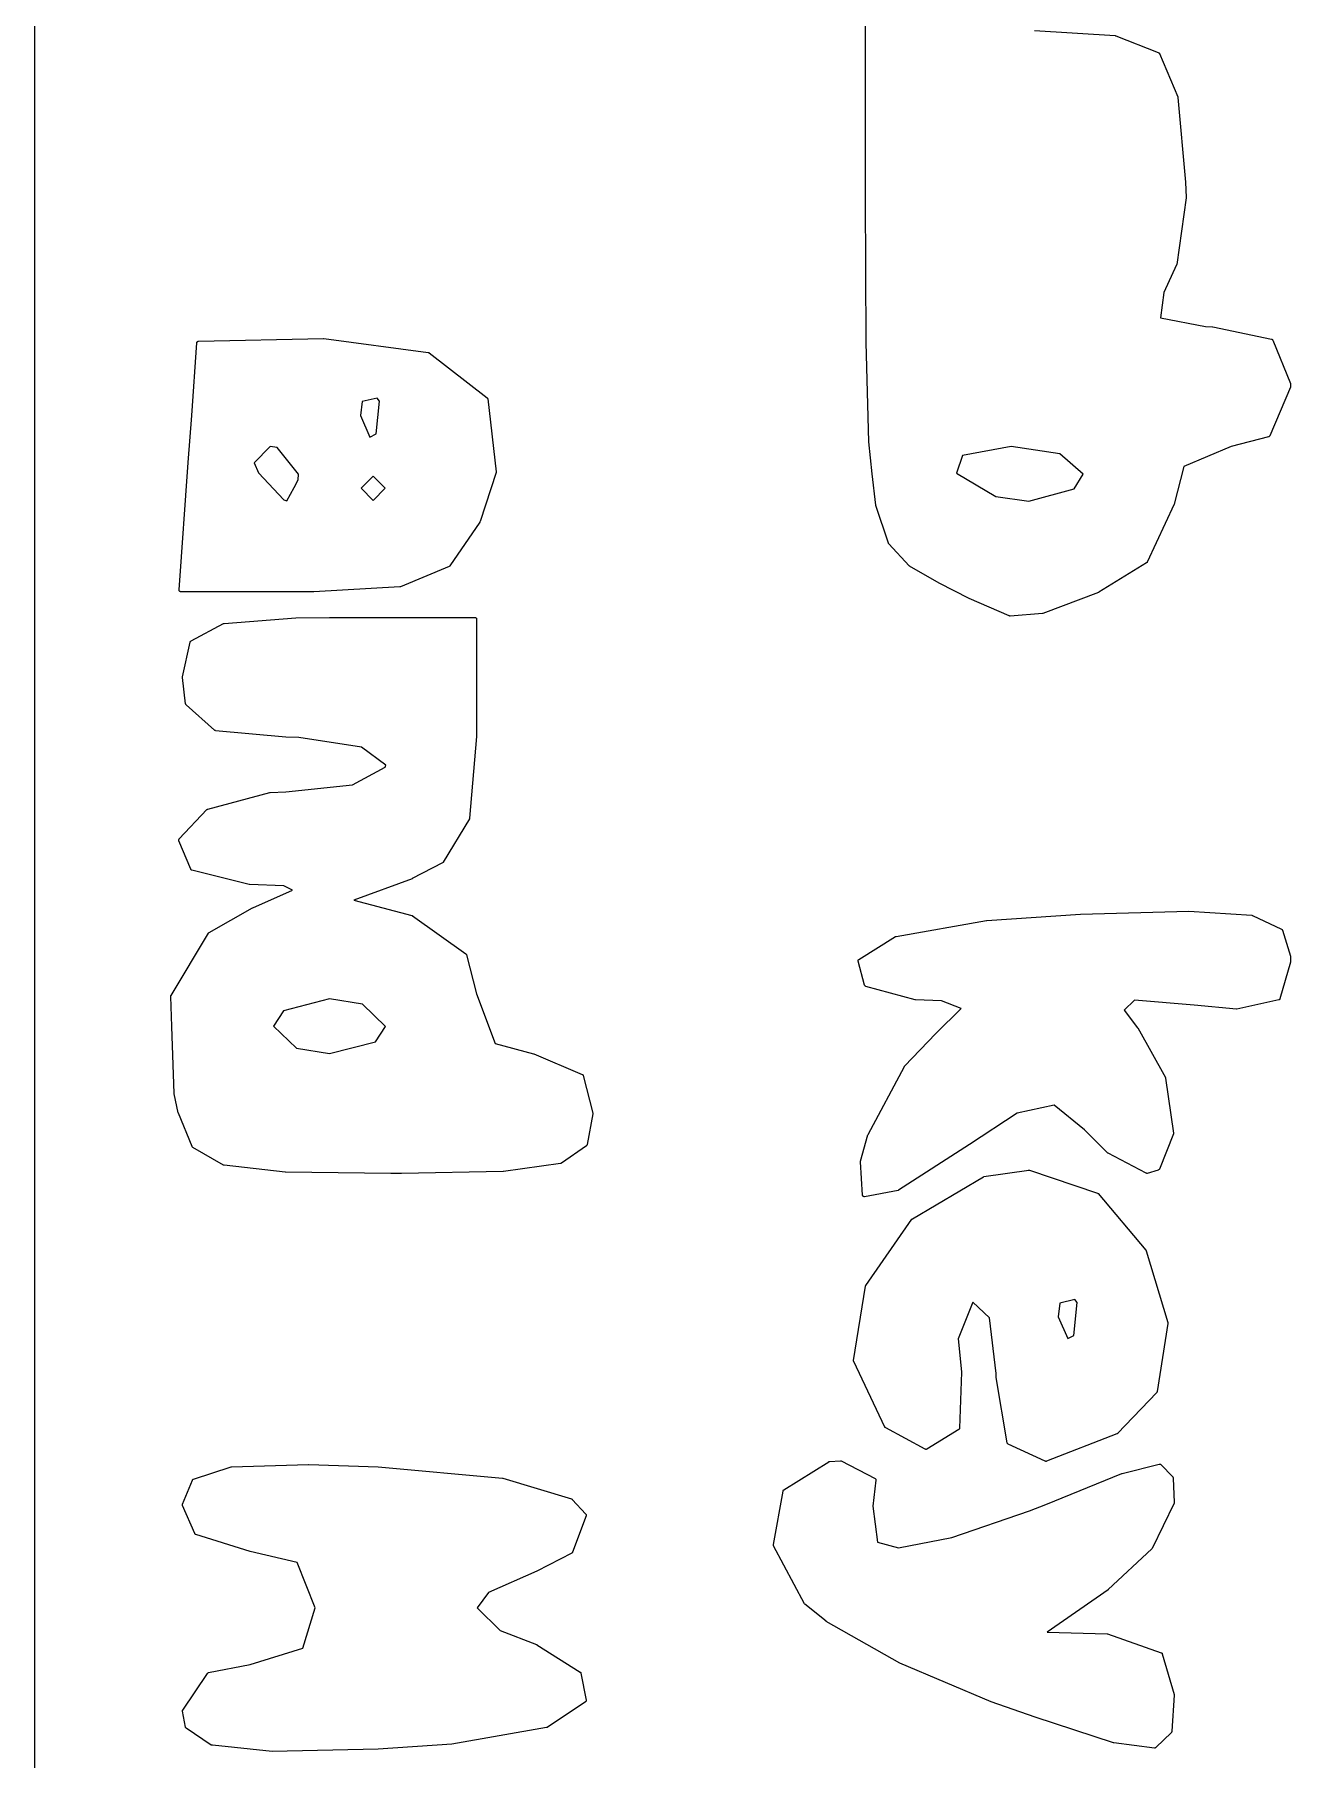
# Model space of a CAD drawing. Extents: x 61 to 195, y -144 to -65.
# Drawn here: x 179.53 to 183.19, y -88.37 to -83.35 of the extents above; entities that cross this region are included whole.
import ezdxf

# ---------------------------------------------------------------- set-up
doc = ezdxf.new("R2010")
doc.units = 0
doc.header["$MEASUREMENT"] = 0
doc.layers.add('BLACK', color=7, linetype='CONTINUOUS')

msp = doc.modelspace()

# ---------------------------------------------------------------- linework, layer by layer
at = {"layer": 'BLACK', "linetype": 'CONTINUOUS'}
for p, q in [((179.531, -70.4954), (179.531, -100.989)), ((181.951, -83.7385), (181.951, -82.6403)), ((182.443, -83.3397), (182.678, -83.3542)), ((182.678, -83.3542), (182.679, -83.3544)), ((182.679, -83.3544), (182.68, -83.3545)), ((182.68, -83.3545), (182.804, -83.4035)), ((182.804, -83.4035), (182.805, -83.4036)), ((182.805, -83.4036), (182.805, -83.4037)), ((182.805, -83.4037), (182.805, -83.4041)), ((182.805, -83.4041), (182.806, -83.4044)), ((182.806, -83.4044), (182.806, -83.4046)), ((182.806, -83.4046), (182.806, -83.4047)), ((182.806, -83.4047), (182.806, -83.4053)), ((182.806, -83.4053), (182.807, -83.4057)), ((182.807, -83.4057), (182.807, -83.406)), ((182.807, -83.406), (182.807, -83.4062)), ((182.807, -83.4062), (182.861, -83.5325)), ((182.861, -83.5325), (182.861, -83.5333)), ((182.861, -83.5333), (182.861, -83.534)), ((182.861, -83.534), (182.883, -83.7807)), ((181.951, -83.8246), (181.951, -83.7385)), ((181.953, -84.2479), (181.951, -83.8246)), ((181.951, -83.8246), (181.951, -83.8246)), ((181.951, -83.8246), (181.951, -83.8246)), ((182.883, -83.7807), (182.883, -83.7807)), ((182.883, -83.7807), (182.883, -83.7808)), ((182.883, -83.7808), (182.885, -83.8254)), ((182.885, -83.8264), (182.858, -84.0206)), ((182.885, -83.8254), (182.885, -83.8259)), ((182.885, -83.8259), (182.885, -83.8264)), ((182.857, -84.022), (182.82, -84.1022)), ((182.858, -84.0206), (182.857, -84.0213)), ((182.857, -84.0213), (182.857, -84.022)), ((182.82, -84.1022), (182.81, -84.1761)), ((182.81, -84.1761), (182.941, -84.2015)), ((182.941, -84.2015), (182.962, -84.2017)), ((182.962, -84.2017), (182.962, -84.2018)), ((182.962, -84.2018), (182.963, -84.2018)), ((182.963, -84.2018), (183.134, -84.2376)), ((179.989, -84.4603), (180.004, -84.2486)), ((180.004, -84.247), (180.005, -84.2468)), ((180.004, -84.2476), (180.004, -84.247)), ((180.004, -84.2482), (180.004, -84.2476)), ((180.004, -84.2484), (180.004, -84.2482)), ((180.004, -84.2486), (180.004, -84.2484)), ((180.005, -84.2455), (180.006, -84.2454)), ((180.005, -84.2461), (180.005, -84.2455)), ((180.005, -84.2466), (180.005, -84.2461)), ((180.005, -84.2468), (180.005, -84.2466)), ((180.006, -84.2449), (180.007, -84.2445)), ((180.006, -84.2452), (180.006, -84.2449)), ((180.006, -84.2454), (180.006, -84.2452)), ((180.007, -84.2443), (180.008, -84.2442)), ((180.007, -84.2444), (180.007, -84.2443)), ((180.007, -84.2445), (180.007, -84.2444)), ((180.008, -84.2442), (180.008, -84.244)), ((180.008, -84.244), (180.009, -84.244)), ((180.009, -84.244), (180.373, -84.2362)), ((180.009, -84.244), (180.009, -84.244)), ((180.373, -84.2362), (180.374, -84.2362)), ((180.373, -84.2362), (180.373, -84.2362)), ((180.374, -84.2362), (180.678, -84.2767)), ((180.678, -84.2767), (180.678, -84.2769)), ((181.953, -84.248), (181.953, -84.2479)), ((181.961, -84.5369), (181.953, -84.248)), ((181.953, -84.248), (181.953, -84.248)), ((183.134, -84.2376), (183.135, -84.2378)), ((183.135, -84.2378), (183.135, -84.2381)), ((183.135, -84.2381), (183.136, -84.2382)), ((183.136, -84.2382), (183.136, -84.2382)), ((183.136, -84.2382), (183.136, -84.2387)), ((183.136, -84.2387), (183.137, -84.2391)), ((183.137, -84.2391), (183.137, -84.2393)), ((183.137, -84.2393), (183.137, -84.2394)), ((183.137, -84.2394), (183.137, -84.24)), ((183.137, -84.24), (183.138, -84.2406)), ((183.138, -84.2406), (183.189, -84.367)), ((180.678, -84.2769), (180.678, -84.2769)), ((180.678, -84.2769), (180.679, -84.2771)), ((180.679, -84.2771), (180.679, -84.2773)), ((180.679, -84.2773), (180.68, -84.2775)), ((180.68, -84.2775), (180.68, -84.2777)), ((180.68, -84.2777), (180.849, -84.4089)), ((183.189, -84.367), (183.189, -84.3671)), ((183.189, -84.3671), (183.189, -84.3671)), ((183.189, -84.3671), (183.189, -84.3679)), ((183.189, -84.3679), (183.189, -84.3687)), ((183.189, -84.3687), (183.189, -84.3687)), ((183.189, -84.3687), (183.189, -84.3688)), ((183.189, -84.3688), (183.189, -84.376)), ((183.189, -84.376), (183.189, -84.3761)), ((183.189, -84.3761), (183.189, -84.3763)), ((183.189, -84.3763), (183.189, -84.377)), ((183.189, -84.377), (183.189, -84.3777)), ((180.485, -84.4199), (180.48, -84.4599)), ((180.529, -84.4098), (180.485, -84.4199)), ((180.526, -84.5139), (180.536, -84.4182)), ((180.536, -84.4182), (180.529, -84.4098)), ((180.849, -84.4089), (180.849, -84.409)), ((180.849, -84.409), (180.849, -84.4092)), ((180.849, -84.4092), (180.85, -84.4097)), ((180.85, -84.4097), (180.85, -84.4102)), ((180.85, -84.4102), (180.85, -84.4104)), ((180.85, -84.4104), (180.85, -84.4106)), ((180.85, -84.4106), (180.85, -84.4112)), ((180.85, -84.4112), (180.851, -84.4118)), ((180.851, -84.4118), (180.851, -84.412)), ((180.851, -84.412), (180.851, -84.4122)), ((180.851, -84.4122), (180.876, -84.6244)), ((183.189, -84.3779), (183.129, -84.5195)), ((183.189, -84.3777), (183.189, -84.3778)), ((183.189, -84.3778), (183.189, -84.3779)), ((179.979, -84.5968), (179.989, -84.4603)), ((180.48, -84.4599), (180.508, -84.5235)), ((180.508, -84.5235), (180.526, -84.5139)), ((183.125, -84.5224), (183.016, -84.5501)), ((183.126, -84.5221), (183.125, -84.5224)), ((183.127, -84.5218), (183.126, -84.522)), ((183.126, -84.522), (183.126, -84.5221)), ((183.128, -84.5209), (183.127, -84.5212)), ((183.127, -84.5212), (183.127, -84.5216)), ((183.127, -84.5216), (183.127, -84.5218)), ((183.129, -84.5195), (183.128, -84.5199)), ((183.128, -84.5199), (183.128, -84.5204)), ((183.128, -84.5204), (183.128, -84.5206)), ((183.128, -84.5206), (183.128, -84.5209)), ((180.217, -84.5506), (180.171, -84.5984)), ((180.238, -84.5533), (180.217, -84.5506)), ((180.3, -84.6316), (180.238, -84.5533)), ((181.961, -84.5371), (181.961, -84.5369)), ((181.961, -84.5373), (181.961, -84.5371)), ((181.971, -84.6305), (181.961, -84.5373)), ((182.234, -84.5766), (182.216, -84.6278)), ((182.375, -84.5504), (182.234, -84.5766)), ((182.517, -84.5716), (182.375, -84.5504)), ((182.585, -84.631), (182.517, -84.5716)), ((183.016, -84.5501), (182.878, -84.6085)), ((179.952, -84.9683), (179.979, -84.5968)), ((180.171, -84.5984), (180.183, -84.6273)), ((180.183, -84.6273), (180.257, -84.7063)), ((180.876, -84.6266), (180.829, -84.7693)), ((180.876, -84.6244), (180.876, -84.6246)), ((180.876, -84.6246), (180.876, -84.6249)), ((180.876, -84.6249), (180.876, -84.6255)), ((180.876, -84.6255), (180.876, -84.6261)), ((180.876, -84.6261), (180.876, -84.6264)), ((180.876, -84.6264), (180.876, -84.6266)), ((182.216, -84.6278), (182.331, -84.6963)), ((182.878, -84.6085), (182.85, -84.718)), ((180.266, -84.7088), (180.287, -84.6699)), ((180.287, -84.6699), (180.299, -84.6478)), ((180.287, -84.6699), (180.287, -84.6699)), ((180.299, -84.6478), (180.3, -84.6316)), ((180.517, -84.6371), (180.482, -84.6723)), ((180.482, -84.6723), (180.517, -84.7076)), ((180.552, -84.6723), (180.517, -84.6371)), ((180.517, -84.7076), (180.552, -84.6723)), ((181.981, -84.7214), (181.971, -84.6305)), ((182.427, -84.7096), (182.559, -84.6739)), ((182.559, -84.6739), (182.585, -84.631)), ((180.257, -84.7063), (180.266, -84.7088)), ((181.981, -84.722), (181.981, -84.7214)), ((181.981, -84.7225), (181.981, -84.722)), ((182.018, -84.8318), (181.981, -84.7225)), ((182.331, -84.6963), (182.427, -84.7096)), ((182.85, -84.7189), (182.772, -84.8875)), ((182.85, -84.718), (182.85, -84.7184)), ((182.85, -84.7184), (182.85, -84.7189)), ((180.828, -84.7705), (180.741, -84.8981)), ((180.829, -84.7693), (180.828, -84.7699)), ((180.828, -84.7699), (180.828, -84.7705)), ((182.018, -84.832), (182.018, -84.8318)), ((182.018, -84.8322), (182.018, -84.832)), ((182.018, -84.8328), (182.018, -84.8322)), ((182.019, -84.8334), (182.018, -84.8328)), ((182.019, -84.8335), (182.019, -84.8334)), ((182.019, -84.8336), (182.019, -84.8335)), ((182.078, -84.898), (182.019, -84.8336)), ((180.739, -84.8999), (180.597, -84.959)), ((180.74, -84.8996), (180.739, -84.8999)), ((180.741, -84.899), (180.74, -84.8992)), ((180.74, -84.8992), (180.74, -84.8994)), ((180.74, -84.8994), (180.74, -84.8996)), ((180.741, -84.8981), (180.741, -84.8986)), ((180.741, -84.8986), (180.741, -84.899)), ((182.079, -84.8984), (182.078, -84.898)), ((182.079, -84.8989), (182.079, -84.8984)), ((182.166, -84.9481), (182.079, -84.8989)), ((182.77, -84.8897), (182.631, -84.975)), ((182.771, -84.889), (182.77, -84.8893)), ((182.77, -84.8893), (182.77, -84.8897)), ((182.772, -84.888), (182.771, -84.8885)), ((182.771, -84.8885), (182.771, -84.8887)), ((182.771, -84.8887), (182.771, -84.889)), ((182.772, -84.8875), (182.772, -84.888)), ((179.952, -84.9689), (179.952, -84.9683)), ((179.952, -84.9695), (179.952, -84.9689)), ((179.952, -84.9698), (179.952, -84.9695)), ((179.952, -84.97), (179.952, -84.9698)), ((179.952, -84.9706), (179.952, -84.97)), ((179.953, -84.9712), (179.952, -84.9706)), ((179.953, -84.9714), (179.953, -84.9712)), ((179.953, -84.9716), (179.953, -84.9714)), ((179.953, -84.972), (179.953, -84.9716)), ((179.954, -84.9725), (179.953, -84.972)), ((179.954, -84.9726), (179.954, -84.9725)), ((179.954, -84.9728), (179.954, -84.9726)), ((179.955, -84.9731), (179.954, -84.9728)), ((179.955, -84.9734), (179.955, -84.9731)), ((179.956, -84.9735), (179.955, -84.9734)), ((179.955, -84.9734), (179.955, -84.9734)), ((179.956, -84.9736), (179.956, -84.9735)), ((179.957, -84.9737), (179.956, -84.9736)), ((180.345, -84.9737), (179.957, -84.9737)), ((180.595, -84.9594), (180.345, -84.9737)), ((180.345, -84.9737), (180.345, -84.9736)), ((180.345, -84.9736), (180.345, -84.9737)), ((180.596, -84.9592), (180.595, -84.9594)), ((180.597, -84.959), (180.596, -84.9592)), ((182.166, -84.9482), (182.166, -84.9481)), ((182.166, -84.9481), (182.166, -84.9481)), ((182.253, -84.9929), (182.166, -84.9482)), ((182.63, -84.9754), (182.468, -85.0364)), ((182.631, -84.975), (182.63, -84.9752)), ((182.63, -84.9752), (182.63, -84.9754)), ((182.253, -84.993), (182.253, -84.9929)), ((182.253, -84.9929), (182.253, -84.9929)), ((182.37, -85.0439), (182.253, -84.993)), ((179.987, -85.1167), (180.081, -85.066)), ((180.081, -85.0659), (180.082, -85.0657)), ((180.081, -85.066), (180.081, -85.0659)), ((180.081, -85.066), (180.081, -85.066)), ((180.082, -85.0657), (180.083, -85.0655)), ((180.083, -85.0655), (180.292, -85.0491)), ((180.083, -85.0655), (180.083, -85.0655)), ((180.083, -85.0655), (180.083, -85.0655)), ((180.292, -85.0491), (180.39, -85.0483)), ((180.292, -85.0491), (180.292, -85.0491)), ((180.292, -85.0491), (180.292, -85.0491)), ((180.39, -85.0483), (180.39, -85.0483)), ((180.39, -85.0483), (180.39, -85.0483)), ((180.39, -85.0483), (180.813, -85.0483)), ((180.813, -85.0483), (180.814, -85.0484)), ((180.814, -85.0484), (180.814, -85.0484)), ((180.814, -85.0484), (180.815, -85.0486)), ((180.815, -85.0486), (180.815, -85.0486)), ((180.815, -85.0486), (180.815, -85.0489)), ((180.815, -85.0489), (180.816, -85.049)), ((180.816, -85.049), (180.816, -85.0493)), ((180.816, -85.0493), (180.817, -85.0495)), ((180.817, -85.0495), (180.817, -85.0498)), ((180.817, -85.0498), (180.817, -85.0501)), ((180.817, -85.0501), (180.817, -85.0505)), ((180.817, -85.0505), (180.818, -85.0508)), ((180.818, -85.0508), (180.818, -85.0512)), ((180.818, -85.0512), (180.818, -85.0516)), ((180.818, -85.0516), (180.818, -85.0521)), ((180.818, -85.0521), (180.818, -85.0525)), ((180.818, -85.0525), (180.818, -85.0529)), ((180.818, -85.0529), (180.818, -85.0533)), ((180.818, -85.0533), (180.818, -85.3947)), ((182.371, -85.044), (182.37, -85.0439)), ((182.371, -85.0442), (182.371, -85.044)), ((182.372, -85.0442), (182.371, -85.0442)), ((182.372, -85.0443), (182.372, -85.0442)), ((182.373, -85.0443), (182.372, -85.0443)), ((182.372, -85.0443), (182.372, -85.0443)), ((182.467, -85.0367), (182.373, -85.0443)), ((182.468, -85.0365), (182.467, -85.0367)), ((182.468, -85.0364), (182.468, -85.0365)), ((179.962, -85.2216), (179.984, -85.12)), ((179.984, -85.1192), (179.985, -85.1188)), ((179.984, -85.1196), (179.984, -85.1192)), ((179.984, -85.12), (179.984, -85.1196)), ((179.985, -85.1178), (179.986, -85.1175)), ((179.985, -85.1181), (179.985, -85.1178)), ((179.985, -85.1184), (179.985, -85.1181)), ((179.985, -85.1188), (179.985, -85.1184)), ((179.986, -85.1169), (179.987, -85.1167)), ((179.986, -85.1171), (179.986, -85.1169)), ((179.986, -85.1175), (179.986, -85.1171)), ((179.962, -85.2224), (179.962, -85.2216)), ((179.962, -85.2233), (179.962, -85.2224)), ((179.971, -85.2997), (179.962, -85.2233)), ((179.971, -85.2998), (179.971, -85.2997)), ((179.972, -85.3006), (179.971, -85.2998)), ((179.971, -85.2998), (179.971, -85.2998)), ((179.972, -85.3014), (179.972, -85.3006)), ((179.972, -85.3015), (179.972, -85.3014)), ((179.972, -85.3014), (179.972, -85.3014)), ((179.972, -85.3021), (179.972, -85.3015)), ((179.973, -85.3028), (179.972, -85.3021)), ((180.055, -85.3768), (179.973, -85.3028)), ((179.973, -85.3028), (179.973, -85.3028)), ((179.973, -85.3028), (179.973, -85.3028)), ((180.056, -85.3772), (180.055, -85.3768)), ((180.057, -85.3776), (180.056, -85.3772)), ((180.057, -85.3777), (180.057, -85.3776)), ((180.057, -85.3776), (180.057, -85.3776)), ((180.058, -85.3778), (180.057, -85.3777)), ((180.058, -85.378), (180.058, -85.3778)), ((180.263, -85.397), (180.058, -85.378)), ((180.301, -85.3977), (180.263, -85.397)), ((180.263, -85.397), (180.263, -85.397)), ((180.263, -85.397), (180.263, -85.397)), ((180.483, -85.4255), (180.301, -85.3977)), ((180.554, -85.4787), (180.483, -85.4255)), ((180.818, -85.3951), (180.798, -85.6329)), ((180.818, -85.3947), (180.818, -85.3949)), ((180.818, -85.3949), (180.818, -85.3951)), ((180.552, -85.4844), (180.554, -85.4787)), ((180.457, -85.5352), (180.552, -85.4844)), ((180.036, -85.6061), (180.216, -85.5581)), ((180.216, -85.5581), (180.217, -85.558)), ((180.217, -85.5579), (180.263, -85.5563)), ((180.217, -85.558), (180.217, -85.5579)), ((180.263, -85.5563), (180.457, -85.5352)), ((179.952, -85.693), (180.033, -85.6075)), ((180.033, -85.6075), (180.034, -85.6072)), ((180.034, -85.6067), (180.035, -85.6065)), ((180.034, -85.6068), (180.034, -85.6067)), ((180.034, -85.6072), (180.034, -85.6068)), ((180.035, -85.6063), (180.036, -85.6061)), ((180.035, -85.6065), (180.035, -85.6063)), ((180.798, -85.6351), (180.721, -85.7608)), ((180.798, -85.6329), (180.798, -85.6332)), ((180.798, -85.6332), (180.798, -85.6334)), ((180.798, -85.6334), (180.798, -85.634)), ((180.798, -85.634), (180.798, -85.6346)), ((180.798, -85.6346), (180.798, -85.6348)), ((180.798, -85.6348), (180.798, -85.6351)), ((179.951, -85.6945), (179.952, -85.694)), ((179.951, -85.6947), (179.951, -85.6945)), ((179.951, -85.695), (179.951, -85.6947)), ((179.951, -85.6956), (179.951, -85.695)), ((179.951, -85.6961), (179.951, -85.6956)), ((179.951, -85.6964), (179.951, -85.6961)), ((179.951, -85.6967), (179.951, -85.6964)), ((179.951, -85.6973), (179.951, -85.6967)), ((179.951, -85.6979), (179.951, -85.6973)), ((179.951, -85.6981), (179.951, -85.6979)), ((179.951, -85.6984), (179.951, -85.6981)), ((179.986, -85.7816), (179.951, -85.6984)), ((179.952, -85.6932), (179.952, -85.693)), ((179.952, -85.6934), (179.952, -85.6932)), ((179.952, -85.694), (179.952, -85.6934)), ((179.986, -85.7821), (179.986, -85.7816)), ((179.987, -85.7826), (179.986, -85.7821)), ((179.987, -85.7828), (179.987, -85.7826)), ((179.987, -85.783), (179.987, -85.7828)), ((179.987, -85.7834), (179.987, -85.783)), ((179.988, -85.7838), (179.987, -85.7834)), ((180.719, -85.7626), (180.631, -85.8087)), ((180.72, -85.7623), (180.719, -85.7626)), ((180.721, -85.7616), (180.72, -85.7618)), ((180.72, -85.7618), (180.72, -85.7621)), ((180.72, -85.7621), (180.72, -85.7623)), ((180.721, -85.7608), (180.721, -85.7612)), ((180.721, -85.7612), (180.721, -85.7616)), ((179.988, -85.7839), (179.988, -85.7838)), ((179.988, -85.7841), (179.988, -85.7839)), ((179.989, -85.7843), (179.988, -85.7841)), ((179.989, -85.7845), (179.989, -85.7843)), ((180.156, -85.8256), (179.989, -85.7845)), ((180.157, -85.8257), (180.156, -85.8256)), ((180.156, -85.8256), (180.156, -85.8256)), ((180.257, -85.8295), (180.157, -85.8257)), ((180.282, -85.8426), (180.257, -85.8295)), ((180.631, -85.809), (180.461, -85.8716)), ((180.631, -85.8087), (180.631, -85.8088)), ((180.631, -85.8088), (180.631, -85.809)), ((180.167, -85.8937), (180.282, -85.8426)), ((180.461, -85.8716), (180.63, -85.9158)), ((180.04, -85.9655), (180.166, -85.8939)), ((180.166, -85.8939), (180.167, -85.8938)), ((180.167, -85.8938), (180.167, -85.8937)), ((180.63, -85.9158), (180.63, -85.9158)), ((180.63, -85.9158), (180.63, -85.9158)), ((180.63, -85.9158), (180.631, -85.9162)), ((180.631, -85.9162), (180.632, -85.9165)), ((180.632, -85.9165), (180.632, -85.9165)), ((180.632, -85.9165), (180.632, -85.9166)), ((180.632, -85.9166), (180.787, -86.0281)), ((182.041, -85.9769), (182.304, -85.9311)), ((182.304, -85.9311), (182.305, -85.931)), ((182.304, -85.9311), (182.304, -85.9311)), ((182.305, -85.931), (182.577, -85.9125)), ((182.577, -85.9125), (182.893, -85.9039)), ((182.577, -85.9125), (182.577, -85.9125)), ((182.577, -85.9125), (182.577, -85.9125)), ((182.893, -85.9039), (182.893, -85.9039)), ((182.893, -85.9039), (183.076, -85.9156)), ((182.893, -85.9039), (182.893, -85.9039)), ((183.076, -85.9156), (183.076, -85.9156)), ((183.076, -85.9156), (183.076, -85.9156)), ((183.076, -85.9156), (183.077, -85.9158)), ((183.077, -85.9158), (183.078, -85.916)), ((183.078, -85.916), (183.078, -85.916)), ((183.078, -85.916), (183.078, -85.9161)), ((183.078, -85.9161), (183.163, -85.956)), ((179.929, -86.1487), (180.038, -85.9673)), ((180.038, -85.9669), (180.039, -85.9666)), ((180.038, -85.9673), (180.038, -85.9669)), ((180.039, -85.966), (180.04, -85.9658)), ((180.039, -85.9663), (180.039, -85.966)), ((180.039, -85.9666), (180.039, -85.9663)), ((180.04, -85.9658), (180.04, -85.9655)), ((181.932, -86.0439), (182.039, -85.9776)), ((182.039, -85.9776), (182.04, -85.9775)), ((182.039, -85.9776), (182.039, -85.9776)), ((182.04, -85.9772), (182.041, -85.9769)), ((182.04, -85.9775), (182.04, -85.9772)), ((182.041, -85.9769), (182.041, -85.9769)), ((182.041, -85.9769), (182.041, -85.9769)), ((183.163, -85.956), (183.163, -85.9562)), ((183.163, -85.9562), (183.164, -85.9563)), ((183.164, -85.9563), (183.164, -85.9567)), ((183.164, -85.9567), (183.164, -85.957)), ((183.164, -85.957), (183.165, -85.9572)), ((183.165, -85.9572), (183.165, -85.9575)), ((183.165, -85.9575), (183.165, -85.958)), ((183.165, -85.958), (183.165, -85.9584)), ((183.165, -85.9584), (183.166, -85.9587)), ((183.166, -85.9587), (183.166, -85.959)), ((183.166, -85.959), (183.189, -86.0349)), ((180.787, -86.0281), (180.789, -86.0293)), ((180.789, -86.0293), (180.789, -86.0293)), ((180.789, -86.0293), (180.789, -86.0293)), ((180.789, -86.0293), (180.789, -86.0303)), ((180.789, -86.0303), (180.789, -86.0309)), ((180.789, -86.0309), (180.789, -86.0309)), ((180.789, -86.0309), (180.789, -86.0309)), ((180.789, -86.0309), (180.818, -86.1446)), ((181.93, -86.046), (181.931, -86.0456)), ((181.93, -86.0463), (181.93, -86.046)), ((181.93, -86.0466), (181.93, -86.0463)), ((181.93, -86.0472), (181.93, -86.0466)), ((181.93, -86.0477), (181.93, -86.0472)), ((181.93, -86.048), (181.93, -86.0477)), ((181.93, -86.0483), (181.93, -86.048)), ((181.93, -86.0489), (181.93, -86.0483)), ((181.93, -86.0494), (181.93, -86.0489)), ((181.948, -86.1191), (181.93, -86.0494)), ((181.931, -86.0446), (181.932, -86.0443)), ((181.931, -86.0449), (181.931, -86.0446)), ((181.931, -86.0451), (181.931, -86.0449)), ((181.931, -86.0456), (181.931, -86.0451)), ((181.932, -86.0443), (181.932, -86.0439)), ((183.189, -86.0523), (183.158, -86.1585)), ((183.189, -86.0349), (183.189, -86.0356)), ((183.189, -86.0356), (183.189, -86.0363)), ((183.189, -86.0363), (183.189, -86.0509)), ((183.189, -86.0509), (183.189, -86.0516)), ((183.189, -86.0516), (183.189, -86.0523)), ((181.948, -86.1192), (181.948, -86.1191)), ((181.949, -86.12), (181.948, -86.1192)), ((181.948, -86.1192), (181.948, -86.1192)), ((181.949, -86.1207), (181.949, -86.12)), ((181.95, -86.1213), (181.949, -86.1207)), ((181.949, -86.1207), (181.949, -86.1207)), ((181.949, -86.1207), (181.949, -86.1207)), ((181.95, -86.122), (181.95, -86.1213)), ((181.951, -86.1223), (181.95, -86.122)), ((181.95, -86.122), (181.95, -86.122)), ((181.95, -86.122), (181.95, -86.122)), ((181.952, -86.1227), (181.951, -86.1223)), ((182.096, -86.1615), (181.952, -86.1227)), ((181.952, -86.1227), (181.952, -86.1227)), ((181.952, -86.1227), (181.952, -86.1227)), ((179.928, -86.1493), (179.929, -86.1487)), ((179.928, -86.1498), (179.928, -86.1493)), ((179.928, -86.1501), (179.928, -86.1498)), ((179.928, -86.1504), (179.928, -86.1501)), ((179.928, -86.1509), (179.928, -86.1504)), ((179.928, -86.1515), (179.928, -86.1509)), ((179.931, -86.2388), (179.928, -86.1515)), ((180.39, -86.1591), (180.256, -86.1938)), ((180.486, -86.1746), (180.39, -86.1591)), ((180.553, -86.2394), (180.486, -86.1746)), ((180.818, -86.1446), (180.873, -86.2887)), ((182.097, -86.1616), (182.096, -86.1615)), ((182.097, -86.1617), (182.097, -86.1616)), ((182.173, -86.1643), (182.097, -86.1617)), ((182.23, -86.1873), (182.173, -86.1643)), ((182.735, -86.1628), (182.705, -86.1922)), ((182.908, -86.1768), (182.735, -86.1628)), ((183.032, -86.1888), (182.908, -86.1768)), ((183.155, -86.1621), (183.033, -86.1888)), ((183.156, -86.1617), (183.155, -86.162)), ((183.155, -86.162), (183.155, -86.162)), ((183.155, -86.162), (183.155, -86.1621)), ((183.157, -86.1608), (183.156, -86.1613)), ((183.156, -86.1613), (183.156, -86.1613)), ((183.156, -86.1613), (183.156, -86.1614)), ((183.156, -86.1614), (183.156, -86.1617)), ((183.158, -86.1602), (183.157, -86.1608)), ((183.158, -86.1585), (183.158, -86.1586)), ((183.158, -86.1586), (183.158, -86.1587)), ((183.158, -86.1587), (183.158, -86.1594)), ((183.158, -86.1594), (183.158, -86.1601)), ((183.158, -86.1601), (183.158, -86.1602)), ((183.158, -86.1602), (183.158, -86.1602)), ((180.256, -86.1938), (180.227, -86.2379)), ((182.156, -86.2593), (182.23, -86.1873)), ((182.705, -86.1922), (182.743, -86.2427)), ((183.033, -86.1888), (183.032, -86.1888)), ((183.032, -86.1888), (183.032, -86.1888)), ((179.938, -86.4347), (179.931, -86.2388)), ((179.931, -86.2388), (179.931, -86.2388)), ((180.227, -86.2379), (180.294, -86.3028)), ((180.39, -86.3182), (180.524, -86.2835)), ((180.524, -86.2835), (180.553, -86.2394)), ((182.065, -86.355), (182.156, -86.2594)), ((182.156, -86.2594), (182.156, -86.2593)), ((182.156, -86.2593), (182.156, -86.2593)), ((182.743, -86.2427), (182.744, -86.243)), ((182.744, -86.243), (182.744, -86.2433)), ((182.744, -86.2433), (182.825, -86.3882)), ((180.294, -86.3028), (180.39, -86.3182)), ((180.873, -86.2887), (180.984, -86.3185)), ((180.984, -86.3185), (180.984, -86.3187)), ((180.984, -86.3187), (180.985, -86.3187)), ((180.985, -86.3187), (181.126, -86.3786)), ((181.126, -86.3786), (181.127, -86.3789)), ((181.127, -86.3789), (181.127, -86.3791)), ((181.127, -86.3791), (181.127, -86.3794)), ((181.127, -86.3794), (181.128, -86.3795)), ((181.128, -86.3795), (181.128, -86.38)), ((181.128, -86.38), (181.128, -86.3804)), ((181.128, -86.3804), (181.128, -86.3807)), ((181.128, -86.3807), (181.129, -86.3809)), ((181.129, -86.3809), (181.129, -86.3815)), ((181.129, -86.3815), (181.129, -86.382)), ((181.129, -86.382), (181.157, -86.4914)), ((181.959, -86.5541), (182.065, -86.356)), ((182.065, -86.3555), (182.065, -86.355)), ((182.065, -86.356), (182.065, -86.3555)), ((179.938, -86.4351), (179.938, -86.4347)), ((179.938, -86.4355), (179.938, -86.4351)), ((179.949, -86.4906), (179.938, -86.4355)), ((182.825, -86.3882), (182.825, -86.3883)), ((182.825, -86.3883), (182.825, -86.3883)), ((182.825, -86.3883), (182.825, -86.3891)), ((182.825, -86.3891), (182.825, -86.3899)), ((182.825, -86.3899), (182.825, -86.3899)), ((182.825, -86.3899), (182.825, -86.39)), ((182.825, -86.39), (182.848, -86.5494)), ((182.501, -86.4684), (182.393, -86.4919)), ((182.589, -86.5397), (182.501, -86.4684)), ((179.95, -86.491), (179.949, -86.4906)), ((179.95, -86.4914), (179.95, -86.491)), ((179.99, -86.5888), (179.95, -86.4914)), ((181.157, -86.4936), (181.141, -86.5831)), ((181.157, -86.4914), (181.157, -86.4916)), ((181.157, -86.4916), (181.157, -86.4918)), ((181.157, -86.4918), (181.157, -86.4925)), ((181.157, -86.4925), (181.157, -86.4932)), ((181.157, -86.4932), (181.157, -86.4934)), ((181.157, -86.4934), (181.157, -86.4936)), ((182.393, -86.4919), (182.254, -86.5825)), ((181.139, -86.5863), (181.066, -86.6374)), ((181.14, -86.5851), (181.139, -86.5856)), ((181.139, -86.5856), (181.139, -86.5861)), ((181.139, -86.5861), (181.139, -86.5862)), ((181.139, -86.5862), (181.139, -86.5863)), ((181.141, -86.5836), (181.14, -86.5841)), ((181.14, -86.5841), (181.14, -86.5848)), ((181.14, -86.5848), (181.14, -86.5849)), ((181.14, -86.5849), (181.14, -86.5851)), ((181.141, -86.5831), (181.141, -86.5833)), ((181.141, -86.5833), (181.141, -86.5836)), ((181.937, -86.6313), (181.958, -86.5551)), ((181.958, -86.5547), (181.959, -86.5541)), ((181.958, -86.5551), (181.958, -86.5547)), ((182.254, -86.5826), (182.047, -86.7156)), ((182.254, -86.5825), (182.254, -86.5825)), ((182.254, -86.5825), (182.254, -86.5826)), ((182.657, -86.6076), (182.589, -86.5397)), ((182.848, -86.552), (182.807, -86.6546)), ((182.848, -86.5494), (182.848, -86.5499)), ((182.848, -86.5499), (182.848, -86.5503)), ((182.848, -86.5503), (182.848, -86.5507)), ((182.848, -86.5507), (182.848, -86.5512)), ((182.848, -86.5512), (182.848, -86.5516)), ((182.848, -86.5516), (182.848, -86.552)), ((179.99, -86.5894), (179.99, -86.5888)), ((179.991, -86.5901), (179.99, -86.5894)), ((179.991, -86.5902), (179.991, -86.5901)), ((179.991, -86.5901), (179.991, -86.5901)), ((179.991, -86.5907), (179.991, -86.5902)), ((179.992, -86.5912), (179.991, -86.5907)), ((180.081, -86.6426), (179.992, -86.5912)), ((181.937, -86.632), (181.937, -86.6313)), ((181.937, -86.6329), (181.937, -86.632)), ((181.942, -86.7302), (181.937, -86.6329)), ((182.658, -86.6081), (182.657, -86.6076)), ((182.658, -86.6085), (182.658, -86.6081)), ((182.769, -86.6664), (182.658, -86.6085)), ((180.081, -86.6427), (180.081, -86.6426)), ((180.081, -86.6428), (180.081, -86.6427)), ((180.082, -86.643), (180.081, -86.6428)), ((180.083, -86.6432), (180.082, -86.643)), ((180.083, -86.6433), (180.083, -86.6432)), ((180.083, -86.6432), (180.083, -86.6432)), ((180.261, -86.6635), (180.083, -86.6433)), ((180.262, -86.6635), (180.261, -86.6635)), ((180.261, -86.6635), (180.261, -86.6635)), ((180.569, -86.667), (180.262, -86.6635)), ((180.6, -86.667), (180.569, -86.667)), ((180.569, -86.667), (180.569, -86.667)), ((180.569, -86.667), (180.569, -86.667)), ((180.896, -86.6613), (180.6, -86.667)), ((180.6, -86.667), (180.6, -86.667)), ((180.6, -86.667), (180.6, -86.667)), ((180.897, -86.6612), (180.896, -86.6613)), ((181.063, -86.6382), (180.897, -86.6613)), ((180.897, -86.6613), (180.897, -86.6612)), ((181.064, -86.6381), (181.063, -86.6382)), ((181.065, -86.6379), (181.064, -86.6381)), ((181.064, -86.6381), (181.064, -86.6381)), ((181.066, -86.6374), (181.065, -86.6375)), ((181.065, -86.6375), (181.065, -86.6377)), ((181.065, -86.6377), (181.065, -86.6379)), ((182.088, -86.7989), (182.295, -86.677)), ((182.295, -86.6769), (182.296, -86.6767)), ((182.295, -86.677), (182.295, -86.6769)), ((182.295, -86.677), (182.295, -86.677)), ((182.296, -86.6764), (182.427, -86.6571)), ((182.296, -86.6767), (182.296, -86.6764)), ((182.296, -86.6764), (182.296, -86.6764)), ((182.296, -86.6764), (182.296, -86.6764)), ((182.427, -86.6571), (182.428, -86.657)), ((182.427, -86.6571), (182.427, -86.6571)), ((182.428, -86.657), (182.428, -86.6571)), ((182.428, -86.6571), (182.429, -86.6571)), ((182.429, -86.6571), (182.429, -86.6572)), ((182.429, -86.6572), (182.429, -86.6573)), ((182.429, -86.6573), (182.627, -86.7243)), ((182.769, -86.6665), (182.769, -86.6664)), ((182.769, -86.6666), (182.769, -86.6665)), ((182.77, -86.6667), (182.769, -86.6666)), ((182.77, -86.667), (182.77, -86.6667)), ((182.771, -86.6669), (182.77, -86.667)), ((182.772, -86.6669), (182.771, -86.6669)), ((182.771, -86.6669), (182.771, -86.667)), ((182.771, -86.667), (182.771, -86.6669)), ((182.804, -86.6575), (182.772, -86.6668)), ((182.772, -86.6668), (182.772, -86.6668)), ((182.772, -86.6668), (182.772, -86.6669)), ((182.805, -86.6569), (182.804, -86.6571)), ((182.804, -86.6571), (182.804, -86.6573)), ((182.804, -86.6573), (182.804, -86.6575)), ((182.806, -86.6561), (182.805, -86.6564)), ((182.805, -86.6564), (182.805, -86.6567)), ((182.805, -86.6567), (182.805, -86.6569)), ((182.807, -86.6546), (182.806, -86.655)), ((182.806, -86.655), (182.806, -86.6555)), ((182.806, -86.6555), (182.806, -86.6558)), ((182.806, -86.6558), (182.806, -86.6561)), ((181.942, -86.7309), (181.942, -86.7302)), ((181.943, -86.7317), (181.942, -86.7309)), ((181.943, -86.7318), (181.943, -86.7317)), ((181.943, -86.7319), (181.943, -86.7318)), ((181.943, -86.7325), (181.943, -86.7319)), ((181.943, -86.7332), (181.943, -86.7325)), ((181.944, -86.7332), (181.943, -86.7332)), ((181.944, -86.7333), (181.944, -86.7332)), ((181.944, -86.7338), (181.944, -86.7333)), ((181.945, -86.7343), (181.944, -86.7338)), ((181.945, -86.7344), (181.945, -86.7343)), ((181.945, -86.7343), (181.945, -86.7343)), ((181.946, -86.7346), (181.945, -86.7344)), ((181.946, -86.7348), (181.946, -86.7346)), ((181.947, -86.7348), (181.946, -86.7348)), ((181.948, -86.7348), (181.947, -86.7348)), ((181.947, -86.7348), (181.947, -86.7349)), ((181.947, -86.7349), (181.947, -86.7348)), ((182.046, -86.7163), (181.948, -86.7348)), ((182.047, -86.7159), (182.046, -86.7163)), ((182.046, -86.7163), (182.046, -86.7163)), ((182.046, -86.7163), (182.046, -86.7163)), ((182.047, -86.7156), (182.047, -86.7156)), ((182.047, -86.7156), (182.047, -86.7157)), ((182.047, -86.7157), (182.047, -86.7159)), ((182.627, -86.7243), (182.627, -86.7245)), ((182.627, -86.7245), (182.628, -86.7247)), ((182.628, -86.7247), (182.628, -86.725)), ((182.628, -86.725), (182.628, -86.7252)), ((182.628, -86.7252), (182.629, -86.7255)), ((182.629, -86.7255), (182.629, -86.7258)), ((182.629, -86.7258), (182.768, -86.8908)), ((181.952, -86.9933), (182.086, -86.8003)), ((182.086, -86.8002), (182.087, -86.8)), ((182.086, -86.8003), (182.086, -86.8002)), ((182.087, -86.7996), (182.088, -86.7991)), ((182.087, -86.8), (182.087, -86.7996)), ((182.088, -86.799), (182.088, -86.7989)), ((182.088, -86.7991), (182.088, -86.799)), ((182.768, -86.8908), (182.768, -86.891)), ((182.768, -86.891), (182.768, -86.8911)), ((182.768, -86.8911), (182.769, -86.8917)), ((182.769, -86.8917), (182.769, -86.8923)), ((182.769, -86.8923), (182.769, -86.8925)), ((182.769, -86.8925), (182.769, -86.8926)), ((182.769, -86.8926), (182.832, -87.1013)), ((181.916, -87.2115), (181.951, -86.9953)), ((181.951, -86.9948), (181.952, -86.9943)), ((181.951, -86.9951), (181.951, -86.9948)), ((181.951, -86.9953), (181.951, -86.9951)), ((181.952, -86.9935), (181.952, -86.9933)), ((181.952, -86.9937), (181.952, -86.9935)), ((181.952, -86.9943), (181.952, -86.9937)), ((182.561, -87.0345), (182.517, -87.0446)), ((182.568, -87.0429), (182.561, -87.0345)), ((182.264, -87.042), (182.221, -87.1488)), ((182.312, -87.0873), (182.264, -87.042)), ((182.332, -87.25), (182.312, -87.0873)), ((182.517, -87.0446), (182.512, -87.0846)), ((182.512, -87.0846), (182.54, -87.1481)), ((182.558, -87.1386), (182.568, -87.0429)), ((182.54, -87.1481), (182.558, -87.1386)), ((182.832, -87.1036), (182.801, -87.3018)), ((182.832, -87.1013), (182.832, -87.1016)), ((182.832, -87.1016), (182.832, -87.1018)), ((182.832, -87.1018), (182.832, -87.1024)), ((182.832, -87.1024), (182.832, -87.1031)), ((182.832, -87.1031), (182.832, -87.1033)), ((182.832, -87.1033), (182.832, -87.1036)), ((182.221, -87.1488), (182.231, -87.2447)), ((181.916, -87.2121), (181.916, -87.2115)), ((181.916, -87.2127), (181.916, -87.2121)), ((181.916, -87.213), (181.916, -87.2127)), ((181.916, -87.2132), (181.916, -87.213)), ((181.916, -87.2138), (181.916, -87.2132)), ((181.917, -87.2144), (181.916, -87.2138)), ((182.008, -87.4058), (181.917, -87.2144)), ((182.231, -87.2454), (182.225, -87.4086)), ((182.231, -87.2447), (182.231, -87.245)), ((182.231, -87.245), (182.231, -87.2454)), ((182.332, -87.2601), (182.332, -87.25)), ((182.332, -87.2605), (182.332, -87.2601)), ((182.332, -87.2609), (182.332, -87.2605)), ((182.364, -87.4516), (182.332, -87.2609)), ((182.8, -87.3045), (182.685, -87.4245)), ((182.801, -87.3034), (182.8, -87.3039)), ((182.8, -87.3039), (182.8, -87.3045)), ((182.801, -87.3018), (182.801, -87.3024)), ((182.801, -87.3024), (182.801, -87.303)), ((182.801, -87.303), (182.801, -87.3032)), ((182.801, -87.3032), (182.801, -87.3034)), ((182.008, -87.4064), (182.008, -87.4058)), ((182.008, -87.407), (182.008, -87.4064)), ((182.009, -87.4071), (182.008, -87.407)), ((182.009, -87.4072), (182.009, -87.4071)), ((182.009, -87.4077), (182.009, -87.4072)), ((182.01, -87.4081), (182.009, -87.4077)), ((182.125, -87.4699), (182.01, -87.4081)), ((182.223, -87.4127), (182.13, -87.4698)), ((182.224, -87.4118), (182.223, -87.4122)), ((182.223, -87.4122), (182.223, -87.4127)), ((182.225, -87.4109), (182.224, -87.4116)), ((182.224, -87.4116), (182.224, -87.4117)), ((182.224, -87.4117), (182.224, -87.4118)), ((182.225, -87.4086), (182.225, -87.4093)), ((182.225, -87.4093), (182.225, -87.41)), ((182.225, -87.41), (182.225, -87.4102)), ((182.225, -87.4102), (182.225, -87.4103)), ((182.225, -87.4103), (182.225, -87.4109)), ((182.683, -87.4257), (182.478, -87.5052)), ((182.684, -87.4256), (182.683, -87.4257)), ((182.685, -87.4248), (182.684, -87.4251)), ((182.684, -87.4251), (182.684, -87.4255)), ((182.684, -87.4255), (182.684, -87.4256)), ((182.685, -87.4245), (182.685, -87.4246)), ((182.685, -87.4246), (182.685, -87.4248)), ((182.126, -87.4702), (182.125, -87.4699)), ((182.125, -87.4699), (182.125, -87.4699)), ((182.125, -87.4699), (182.125, -87.4699)), ((182.125, -87.4699), (182.125, -87.4699)), ((182.127, -87.4705), (182.126, -87.4702)), ((182.128, -87.4705), (182.127, -87.4705)), ((182.127, -87.4705), (182.127, -87.4705)), ((182.127, -87.4705), (182.127, -87.4705)), ((182.129, -87.4701), (182.128, -87.4704)), ((182.128, -87.4704), (182.128, -87.4704)), ((182.128, -87.4704), (182.128, -87.4704)), ((182.128, -87.4704), (182.128, -87.4705)), ((182.13, -87.4698), (182.129, -87.4701)), ((182.364, -87.4522), (182.364, -87.4516)), ((182.365, -87.4529), (182.364, -87.4522)), ((182.365, -87.4531), (182.365, -87.4529)), ((182.365, -87.4532), (182.365, -87.4531)), ((182.365, -87.4538), (182.365, -87.4532)), ((182.366, -87.4543), (182.365, -87.4538)), ((182.366, -87.4544), (182.366, -87.4543)), ((182.366, -87.4546), (182.366, -87.4544)), ((182.367, -87.4549), (182.366, -87.4546)), ((182.367, -87.4553), (182.367, -87.4549)), ((182.474, -87.5051), (182.367, -87.4553)), ((179.994, -87.5569), (180.104, -87.5215)), ((180.104, -87.5215), (180.105, -87.5214)), ((180.105, -87.5212), (180.329, -87.5142)), ((180.105, -87.5214), (180.105, -87.5212)), ((180.329, -87.5142), (180.33, -87.5142)), ((180.33, -87.5142), (180.33, -87.5142)), ((180.33, -87.5142), (180.532, -87.521)), ((180.532, -87.521), (180.532, -87.521)), ((180.532, -87.521), (180.532, -87.521)), ((180.532, -87.521), (180.894, -87.5543)), ((181.713, -87.5883), (181.844, -87.5065)), ((181.844, -87.5062), (181.845, -87.5061)), ((181.844, -87.5064), (181.844, -87.5062)), ((181.844, -87.5065), (181.844, -87.5064)), ((181.845, -87.5061), (181.845, -87.5059)), ((181.845, -87.5059), (181.846, -87.5059)), ((181.846, -87.5058), (181.878, -87.5037)), ((181.846, -87.5059), (181.846, -87.5058)), ((181.878, -87.5037), (181.878, -87.5037)), ((181.878, -87.5037), (181.879, -87.5037)), ((181.879, -87.5037), (181.879, -87.5038)), ((181.879, -87.5038), (181.879, -87.5039)), ((181.879, -87.5039), (181.88, -87.5041)), ((181.88, -87.5041), (181.88, -87.5042)), ((181.88, -87.5042), (181.979, -87.5551)), ((182.474, -87.5052), (182.474, -87.5051)), ((182.475, -87.5053), (182.474, -87.5052)), ((182.475, -87.5054), (182.475, -87.5053)), ((182.476, -87.5056), (182.475, -87.5054)), ((182.477, -87.5055), (182.476, -87.5056)), ((182.476, -87.5056), (182.476, -87.5055)), ((182.476, -87.5055), (182.476, -87.5056)), ((182.476, -87.631), (182.698, -87.5406)), ((182.478, -87.5053), (182.477, -87.5054)), ((182.477, -87.5054), (182.477, -87.5055)), ((182.478, -87.5052), (182.478, -87.5053)), ((182.698, -87.5405), (182.699, -87.5403)), ((182.698, -87.5406), (182.698, -87.5405)), ((182.699, -87.5403), (182.806, -87.5136)), ((182.806, -87.5136), (182.807, -87.5136)), ((182.807, -87.5136), (182.808, -87.5135)), ((182.808, -87.5135), (182.808, -87.5135)), ((182.808, -87.5135), (182.808, -87.5135)), ((182.808, -87.5135), (182.81, -87.514)), ((182.81, -87.514), (182.81, -87.514)), ((182.81, -87.514), (182.811, -87.5145)), ((182.811, -87.5145), (182.811, -87.515)), ((182.811, -87.515), (182.846, -87.5509)), ((179.962, -87.6299), (179.991, -87.5597)), ((179.991, -87.559), (179.992, -87.5586)), ((179.991, -87.5594), (179.991, -87.559)), ((179.991, -87.5597), (179.991, -87.5594)), ((179.992, -87.558), (179.993, -87.5577)), ((179.992, -87.5583), (179.992, -87.558)), ((179.992, -87.5586), (179.992, -87.5583)), ((179.993, -87.5572), (179.994, -87.5571)), ((179.993, -87.5575), (179.993, -87.5572)), ((179.993, -87.5577), (179.993, -87.5575)), ((179.994, -87.5571), (179.994, -87.5569)), ((180.894, -87.5543), (180.895, -87.5544)), ((180.895, -87.5544), (180.895, -87.5545)), ((180.895, -87.5545), (181.095, -87.6147)), ((181.711, -87.5898), (181.712, -87.5895)), ((181.711, -87.59), (181.711, -87.5898)), ((181.711, -87.5905), (181.711, -87.59)), ((181.711, -87.591), (181.711, -87.5905)), ((181.711, -87.5913), (181.711, -87.591)), ((181.711, -87.5917), (181.711, -87.5913)), ((181.712, -87.5887), (181.713, -87.5885)), ((181.712, -87.5891), (181.712, -87.5887)), ((181.712, -87.5895), (181.712, -87.5891)), ((181.713, -87.5885), (181.713, -87.5883)), ((181.981, -87.5601), (181.973, -87.6356)), ((181.979, -87.5551), (181.979, -87.5554)), ((181.979, -87.5554), (181.979, -87.5555)), ((181.979, -87.5555), (181.98, -87.5559)), ((181.98, -87.5559), (181.98, -87.5562)), ((181.98, -87.5562), (181.98, -87.5565)), ((181.98, -87.5565), (181.981, -87.5568)), ((181.981, -87.5568), (181.981, -87.5572)), ((181.981, -87.5572), (181.981, -87.5576)), ((181.981, -87.5576), (181.981, -87.558)), ((181.981, -87.558), (181.981, -87.5584)), ((181.981, -87.5584), (181.981, -87.5589)), ((181.981, -87.5589), (181.981, -87.5593)), ((181.981, -87.5593), (181.981, -87.5597)), ((181.981, -87.5597), (181.981, -87.5601)), ((182.846, -87.5509), (182.846, -87.551)), ((182.846, -87.551), (182.846, -87.551)), ((182.846, -87.551), (182.846, -87.5517)), ((182.846, -87.5517), (182.847, -87.5524)), ((182.847, -87.5524), (182.847, -87.5524)), ((182.847, -87.5524), (182.847, -87.5525)), ((182.847, -87.5525), (182.847, -87.5533)), ((182.847, -87.5533), (182.847, -87.5541)), ((182.847, -87.5541), (182.847, -87.5541)), ((182.847, -87.5541), (182.847, -87.5542)), ((182.847, -87.5542), (182.85, -87.6251)), ((179.962, -87.6301), (179.962, -87.6299)), ((179.962, -87.6304), (179.962, -87.6301)), ((179.962, -87.631), (179.962, -87.6304)), ((179.962, -87.6316), (179.962, -87.631)), ((179.962, -87.6318), (179.962, -87.6316)), ((179.962, -87.6321), (179.962, -87.6318)), ((179.962, -87.6327), (179.962, -87.6321)), ((179.962, -87.6333), (179.962, -87.6327)), ((179.962, -87.6335), (179.962, -87.6333)), ((179.962, -87.6338), (179.962, -87.6335)), ((179.998, -87.7158), (179.962, -87.6338)), ((181.095, -87.6147), (181.096, -87.6149)), ((181.096, -87.6149), (181.096, -87.615)), ((181.096, -87.615), (181.096, -87.6153)), ((181.096, -87.6153), (181.097, -87.6154)), ((181.097, -87.6154), (181.097, -87.6158)), ((181.097, -87.6158), (181.097, -87.6161)), ((181.097, -87.6161), (181.137, -87.6591)), ((181.683, -87.7477), (181.711, -87.5917)), ((181.973, -87.6356), (181.986, -87.7408)), ((182.429, -87.6497), (182.476, -87.631)), ((182.85, -87.6275), (182.786, -87.7587)), ((182.85, -87.6251), (182.85, -87.6255)), ((182.85, -87.6255), (182.85, -87.6258)), ((182.85, -87.6258), (182.85, -87.6263)), ((182.85, -87.6263), (182.85, -87.6268)), ((182.85, -87.6268), (182.85, -87.6272)), ((182.85, -87.6272), (182.85, -87.6275)), ((181.138, -87.6642), (181.098, -87.7696)), ((181.137, -87.6591), (181.137, -87.6592)), ((181.137, -87.6592), (181.137, -87.6592)), ((181.137, -87.6592), (181.137, -87.6599)), ((181.137, -87.6599), (181.138, -87.6605)), ((181.138, -87.6605), (181.138, -87.6606)), ((181.138, -87.6606), (181.138, -87.6608)), ((181.138, -87.6608), (181.138, -87.6615)), ((181.138, -87.6615), (181.138, -87.6622)), ((181.138, -87.6622), (181.138, -87.6623)), ((181.138, -87.6623), (181.138, -87.6625)), ((181.138, -87.6625), (181.138, -87.6632)), ((181.138, -87.6632), (181.138, -87.6639)), ((181.138, -87.6639), (181.138, -87.664)), ((181.138, -87.664), (181.138, -87.6642)), ((182.203, -87.7266), (182.429, -87.6497)), ((179.998, -87.7161), (179.998, -87.7158)), ((179.998, -87.7165), (179.998, -87.7161)), ((179.998, -87.7168), (179.998, -87.7165)), ((179.999, -87.7172), (179.998, -87.7168)), ((179.999, -87.7175), (179.999, -87.7172)), ((179.999, -87.7177), (179.999, -87.7175)), ((180, -87.718), (179.999, -87.7177)), ((180, -87.7182), (180, -87.718)), ((180, -87.7184), (180, -87.7182)), ((180.001, -87.7185), (180, -87.7184)), ((180.159, -87.7674), (180.001, -87.7185)), ((181.986, -87.7408), (182.047, -87.7575)), ((182.047, -87.7575), (182.203, -87.7266)), ((180.159, -87.7675), (180.159, -87.7674)), ((180.296, -87.7994), (180.159, -87.7675)), ((180.159, -87.7675), (180.159, -87.7675)), ((181.096, -87.7723), (180.994, -87.8249)), ((181.097, -87.7717), (181.096, -87.7722)), ((181.096, -87.7722), (181.096, -87.7723)), ((181.096, -87.7723), (181.096, -87.7723)), ((181.098, -87.7704), (181.097, -87.7711)), ((181.097, -87.7711), (181.097, -87.7712)), ((181.097, -87.7712), (181.097, -87.7713)), ((181.097, -87.7713), (181.097, -87.7717)), ((181.098, -87.7696), (181.098, -87.7697)), ((181.098, -87.7697), (181.098, -87.7698)), ((181.098, -87.7698), (181.098, -87.7704)), ((181.683, -87.7485), (181.683, -87.7477)), ((181.683, -87.7493), (181.683, -87.7485)), ((181.683, -87.7494), (181.683, -87.7493)), ((181.683, -87.7493), (181.683, -87.7493)), ((181.683, -87.7502), (181.683, -87.7494)), ((181.683, -87.7509), (181.683, -87.7502)), ((181.774, -87.9198), (181.683, -87.7509)), ((182.785, -87.7602), (182.658, -87.8786)), ((182.786, -87.7594), (182.785, -87.7601)), ((182.785, -87.7601), (182.785, -87.7601)), ((182.785, -87.7601), (182.785, -87.7602)), ((182.786, -87.7587), (182.786, -87.7587)), ((182.786, -87.7587), (182.786, -87.7588)), ((182.786, -87.7588), (182.786, -87.7594)), ((180.348, -87.9322), (180.296, -87.7994)), ((180.994, -87.825), (180.853, -87.8873)), ((180.994, -87.8249), (180.994, -87.825)), ((180.994, -87.825), (180.994, -87.825)), ((180.853, -87.8873), (180.82, -87.9315)), ((182.658, -87.879), (182.48, -88.0031)), ((182.658, -87.8786), (182.658, -87.8787)), ((182.658, -87.8787), (182.658, -87.879)), ((180.313, -88.0497), (180.348, -87.9322)), ((180.82, -87.9315), (180.887, -87.9978)), ((181.774, -87.9199), (181.774, -87.9198)), ((181.774, -87.92), (181.774, -87.9199)), ((181.774, -87.9205), (181.774, -87.92)), ((181.775, -87.9211), (181.774, -87.9205)), ((181.775, -87.9212), (181.775, -87.9211)), ((181.775, -87.9213), (181.775, -87.9212)), ((181.837, -87.9709), (181.775, -87.9213)), ((181.837, -87.9711), (181.837, -87.9709)), ((181.837, -87.9714), (181.837, -87.9711)), ((182.051, -88.0928), (181.837, -87.9714)), ((180.887, -87.9978), (180.993, -88.0389)), ((180.993, -88.0389), (180.994, -88.0391)), ((180.994, -88.0391), (180.994, -88.0393)), ((180.994, -88.0393), (181.12, -88.1187)), ((182.48, -88.0031), (182.655, -88.0072)), ((182.655, -88.0072), (182.656, -88.0074)), ((182.656, -88.0074), (182.656, -88.0075)), ((182.656, -88.0075), (182.812, -88.0624)), ((180.159, -88.0965), (180.313, -88.0497)), ((182.051, -88.0929), (182.051, -88.0928)), ((182.051, -88.0931), (182.051, -88.0929)), ((182.317, -88.2052), (182.051, -88.0931)), ((182.812, -88.0624), (182.813, -88.0627)), ((182.813, -88.0627), (182.813, -88.0629)), ((182.813, -88.0629), (182.813, -88.0631)), ((182.813, -88.0631), (182.814, -88.0632)), ((182.814, -88.0632), (182.814, -88.0637)), ((182.814, -88.0637), (182.814, -88.0641)), ((182.814, -88.0641), (182.815, -88.0643)), ((182.815, -88.0643), (182.815, -88.0645)), ((182.815, -88.0645), (182.815, -88.0651)), ((182.815, -88.0651), (182.815, -88.0657)), ((182.815, -88.0657), (182.85, -88.1846)), ((179.963, -88.2294), (180.035, -88.1226)), ((180.035, -88.1223), (180.036, -88.1218)), ((180.035, -88.1224), (180.035, -88.1223)), ((180.035, -88.1226), (180.035, -88.1224)), ((180.036, -88.1211), (180.037, -88.1209)), ((180.036, -88.1212), (180.036, -88.1211)), ((180.036, -88.1213), (180.036, -88.1212)), ((180.036, -88.1218), (180.036, -88.1213)), ((180.037, -88.1209), (180.038, -88.1206)), ((180.038, -88.1205), (180.159, -88.0965)), ((180.038, -88.1206), (180.038, -88.1205)), ((180.038, -88.1206), (180.038, -88.1206)), ((181.12, -88.1187), (181.12, -88.1189)), ((181.12, -88.1189), (181.121, -88.119)), ((181.121, -88.119), (181.121, -88.1194)), ((181.121, -88.1194), (181.122, -88.1198)), ((181.122, -88.1198), (181.122, -88.1201)), ((181.122, -88.1201), (181.122, -88.1203)), ((181.122, -88.1203), (181.122, -88.1209)), ((181.122, -88.1209), (181.122, -88.1214)), ((181.122, -88.1214), (181.122, -88.1217)), ((181.122, -88.1217), (181.122, -88.1219)), ((181.122, -88.1219), (181.138, -88.2006)), ((182.85, -88.1863), (182.843, -88.2913)), ((182.85, -88.1846), (182.85, -88.1846)), ((182.85, -88.1846), (182.85, -88.1846)), ((182.85, -88.1846), (182.85, -88.1855)), ((182.85, -88.1855), (182.85, -88.1863)), ((182.85, -88.1863), (182.85, -88.1863)), ((182.85, -88.1863), (182.85, -88.1863)), ((179.962, -88.2296), (179.963, -88.2294)), ((179.962, -88.2298), (179.962, -88.2296)), ((179.962, -88.2304), (179.962, -88.2298)), ((179.962, -88.231), (179.962, -88.2304)), ((179.962, -88.2312), (179.962, -88.231)), ((179.962, -88.2315), (179.962, -88.2312)), ((179.962, -88.2321), (179.962, -88.2315)), ((179.962, -88.2327), (179.962, -88.2321)), ((179.962, -88.233), (179.962, -88.2327)), ((179.962, -88.2332), (179.962, -88.233)), ((179.971, -88.2796), (179.962, -88.2332)), ((181.136, -88.2057), (181.024, -88.28)), ((181.137, -88.2049), (181.136, -88.2053)), ((181.136, -88.2053), (181.136, -88.2055)), ((181.136, -88.2055), (181.136, -88.2057)), ((181.138, -88.2035), (181.137, -88.204)), ((181.137, -88.204), (181.137, -88.2042)), ((181.137, -88.2042), (181.137, -88.2045)), ((181.137, -88.2045), (181.137, -88.2049)), ((181.138, -88.2006), (181.138, -88.2009)), ((181.138, -88.2009), (181.138, -88.2013)), ((181.138, -88.2013), (181.138, -88.2018)), ((181.138, -88.2018), (181.138, -88.2023)), ((181.138, -88.2023), (181.138, -88.2027)), ((181.138, -88.2027), (181.138, -88.203)), ((181.138, -88.203), (181.138, -88.2035)), ((182.317, -88.2053), (182.317, -88.2052)), ((182.317, -88.2052), (182.317, -88.2052)), ((182.445, -88.2505), (182.317, -88.2053)), ((179.971, -88.2798), (179.971, -88.2796)), ((179.971, -88.28), (179.971, -88.2798)), ((179.972, -88.2806), (179.971, -88.28)), ((179.972, -88.2812), (179.972, -88.2806)), ((179.972, -88.2813), (179.972, -88.2812)), ((179.972, -88.2815), (179.972, -88.2813)), ((179.973, -88.282), (179.972, -88.2815)), ((179.973, -88.2825), (179.973, -88.282)), ((179.973, -88.2826), (179.973, -88.2825)), ((179.973, -88.2827), (179.973, -88.2826)), ((180.046, -88.3314), (179.973, -88.2827)), ((181.022, -88.2807), (180.746, -88.3285)), ((181.023, -88.2804), (181.022, -88.2807)), ((181.022, -88.2807), (181.022, -88.2807)), ((181.022, -88.2807), (181.022, -88.2807)), ((181.024, -88.2802), (181.023, -88.2804)), ((181.024, -88.28), (181.024, -88.2801)), ((181.024, -88.2801), (181.024, -88.2802)), ((182.673, -88.3246), (182.445, -88.2505)), ((182.445, -88.2505), (182.445, -88.2505)), ((182.445, -88.2505), (182.445, -88.2505)), ((182.842, -88.2945), (182.797, -88.3388)), ((182.843, -88.2931), (182.842, -88.2937)), ((182.842, -88.2937), (182.842, -88.2944)), ((182.842, -88.2944), (182.842, -88.2944)), ((182.842, -88.2944), (182.842, -88.2945)), ((182.843, -88.2913), (182.843, -88.2913)), ((182.843, -88.2913), (182.843, -88.2914)), ((182.843, -88.2914), (182.843, -88.2922)), ((182.843, -88.2922), (182.843, -88.2929)), ((182.843, -88.2929), (182.843, -88.293)), ((182.843, -88.293), (182.843, -88.2931)), ((180.047, -88.3316), (180.046, -88.3314)), ((180.047, -88.3318), (180.047, -88.3316)), ((180.048, -88.3319), (180.047, -88.3318)), ((180.048, -88.3321), (180.048, -88.3319)), ((180.049, -88.3322), (180.048, -88.3321)), ((180.048, -88.3321), (180.048, -88.3321)), ((180.223, -88.3499), (180.049, -88.3322)), ((180.532, -88.343), (180.223, -88.35)), ((180.746, -88.3286), (180.532, -88.343)), ((180.532, -88.343), (180.532, -88.343)), ((180.532, -88.343), (180.532, -88.343)), ((180.746, -88.3285), (180.746, -88.3285)), ((180.746, -88.3285), (180.746, -88.3286)), ((182.674, -88.3246), (182.673, -88.3246)), ((182.674, -88.3248), (182.674, -88.3246)), ((182.793, -88.3402), (182.674, -88.3248)), ((182.794, -88.3402), (182.793, -88.3401)), ((182.793, -88.3401), (182.793, -88.3402)), ((182.795, -88.3399), (182.794, -88.3401)), ((182.794, -88.3401), (182.794, -88.3401)), ((182.794, -88.3401), (182.794, -88.3402)), ((182.796, -88.3395), (182.795, -88.3397)), ((182.795, -88.3397), (182.795, -88.3399)), ((182.797, -88.3388), (182.796, -88.3391)), ((182.796, -88.3391), (182.796, -88.3394)), ((182.796, -88.3394), (182.796, -88.3395)), ((180.223, -88.35), (180.223, -88.3499)), ((180.223, -88.3499), (180.223, -88.3499))]:
    msp.add_line(p, q, dxfattribs=at)

doc.saveas('drawing.dxf')
